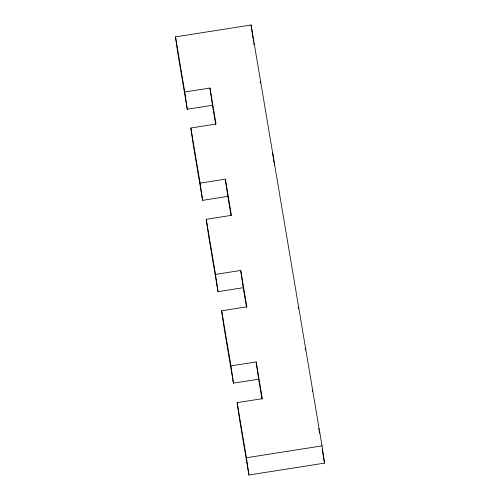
<?xml version="1.0" encoding="UTF-8"?>
<svg xmlns="http://www.w3.org/2000/svg" width="500" height="500" viewBox="0 0 500 500"><rect width="100%" height="100%" fill="white"/><g stroke="black" fill="none" stroke-linecap="round" stroke-linejoin="round"><path stroke-width="0.75" d="M187.256 109.244L184.769 91.994L209.969 88.031L212.456 105.281L187.256 109.244L177.969 54.131L175.481 36.881L251.081 25L322.031 445.869L324.519 463.119L248.919 475L239.631 419.888L237.144 402.638L262.344 398.675L256.15 361.938L230.95 365.894L233.438 383.15L258.637 379.188L256.15 361.938M202.619 200.362L200.131 183.106L225.331 179.15L227.819 196.4L202.619 200.362L193.325 145.25L190.844 128L216.044 124.038L209.969 88.031M218.012 291.663L215.525 274.413L240.725 270.45L243.212 287.7L218.012 291.663L208.719 236.55L206.231 219.3L231.431 215.338L225.331 179.15M233.438 383.15L224.144 328.038L221.656 310.781L246.856 306.825L240.725 270.45M248.919 475L246.431 457.75L322.031 445.869M253.694 43.025L253.956 44.562M260.188 81.538L260.45 83.075M298.2 307L298.463 308.544M305.2 348.531L305.462 350.069M312.2 390.062L312.462 391.6M318.688 428.512L318.944 430.05M319.206 431.587L319.462 433.125M322.188 449.275L324.519 463.119M212.456 105.281L215.688 124.438M227.819 196.4L231.062 215.65M243.212 287.7L246.531 307.406M258.637 379.188L261.988 399.087M175.481 36.881L184.769 91.994M190.844 128L200.131 183.106M206.231 219.3L215.525 274.413M221.656 310.781L230.95 365.894M237.144 402.638L246.431 457.75M272.638 152.856L274.044 162.613M274.256 164.112L274.475 165.613M251.081 25L253.025 38.5M253.244 40L253.456 41.5"/></g></svg>
